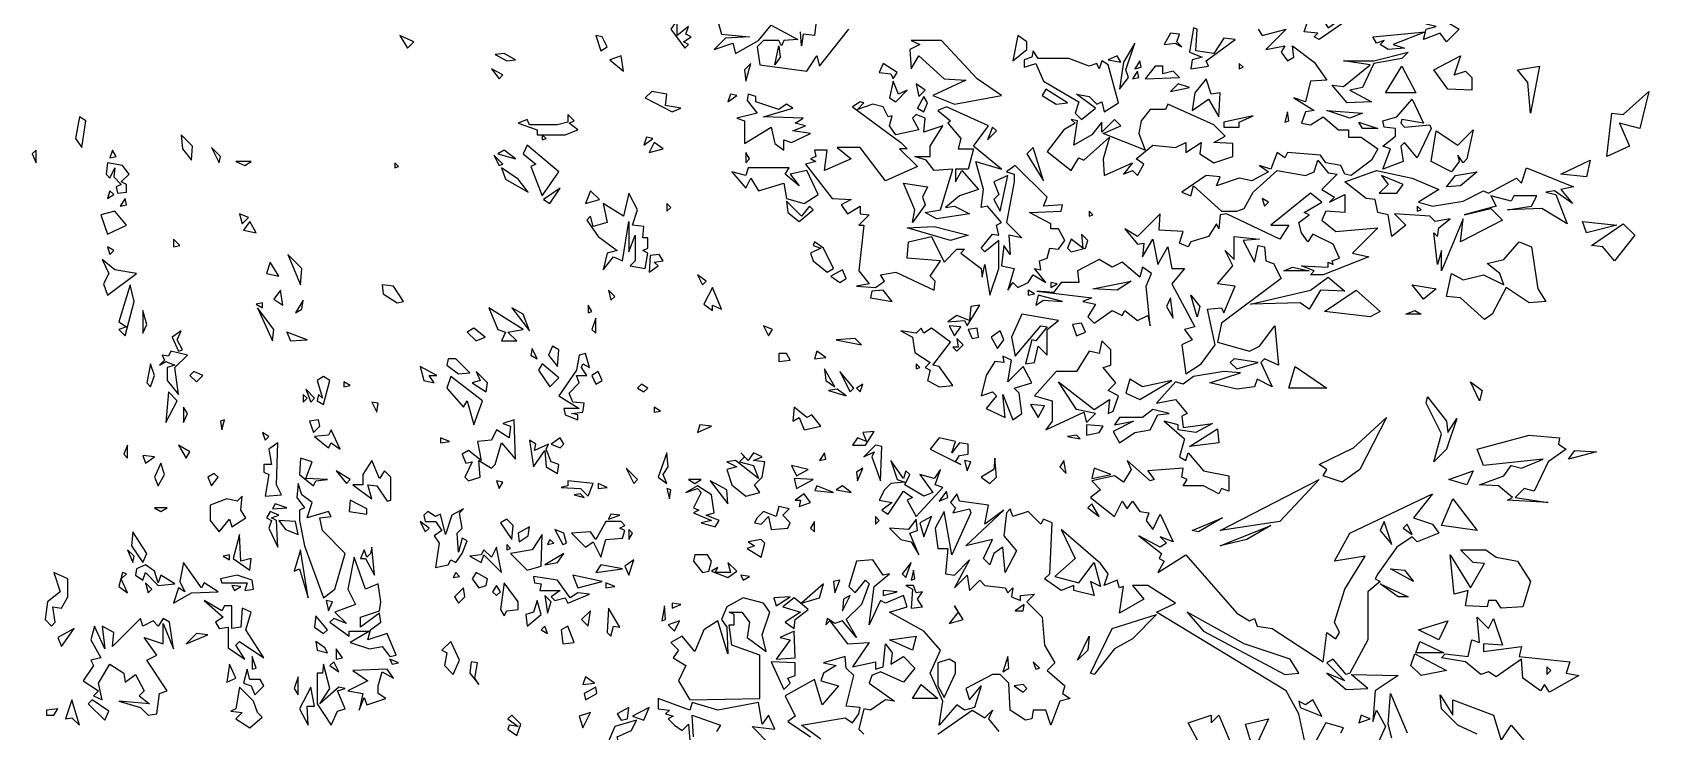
# Model space of a CAD drawing. Header units: millimetres. Extents: x -1920 to 1916, y -1858 to 1858.
# Drawn here: x 134 to 1327, y -1047 to -532 of the extents above; entities that cross this region are included whole.
import ezdxf

# ---------------------------------------------------------------- set-up
doc = ezdxf.new("R2010")
doc.units = ezdxf.units.MM
doc.layers.add('ALMOND-DRAW-PROFILE', color=7, linetype='Continuous', lineweight=25)

msp = doc.modelspace()

# ---------------------------------------------------------------- linework, layer by layer
at = {"layer": 'ALMOND-DRAW-PROFILE'}
for points in [[(1084.2, -536.8), (1080.4, -534.9), (1083.2, -532.1), (1072.9, -531.1), (1078.6, -514.2), (1077.6, -503.9), (1079.5, -507.7), (1086.1, -506.7), (1080.4, -512.4), (1090.8, -528.3), (1103.9, -518.9), (1108.6, -519.9)], [(615.8, -543.3), (618.6, -540.5), (614.8, -538.6), (620.5, -534.9), (616.7, -533), (618.6, -527.4), (610.1, -533.9), (610.1, -522.7), (605.5, -529.3)], [(1134.9, -544.3), (1129.2, -540.5), (1132.1, -537.7), (1126.4, -539.6), (1123.6, -534.9), (1162.6, -531.2), (1163, -529.3), (1170.5, -527.4), (1163, -525.5), (1160.2, -513.3), (1187.4, -529.3), (1178.1, -538.6), (1173.4, -532.1), (1161.2, -536.8), (1162.5, -531.3), (1138.6, -540.5), (1147.1, -543.3)], [(411.1, -543.3), (415.8, -538.6), (405.5, -533.9)], [(553.8, -545.2), (558.5, -542.4), (554.8, -534.9), (550.1, -533.9)], [(858, -552.7), (868.3, -544.3), (868.3, -538.6), (861.7, -533.9)], [(978.1, -539.6), (982.8, -542.4), (979.1, -538.6), (980.9, -533), (974.4, -532.1), (969.7, -540.5)], [(989.4, -558.4), (1002.5, -556.5), (1000.6, -552.7), (1022.2, -536.8), (1013.8, -535.8), (1006.3, -547.1), (993.1, -545.2), (994.1, -529.3), (991.3, -528.3), (988.4, -546.1), (997.8, -549.9), (990.3, -551.8)], [(484.4, -552.7), (490.9, -551.8), (482.5, -547.1), (475.9, -548)], [(682.4, -555.5), (685.2, -541.5), (686.2, -549.9)], [(814.8, -584.6), (849.5, -578.1), (831.7, -565.9), (805.4, -537.7), (782.9, -537.7), (789.4, -540.5), (781.9, -544.3), (782.9, -558.4), (788.5, -549), (807.3, -565.9), (823.2, -566.8), (798.8, -578.1)], [(908.6, -595.9), (919, -587.5), (904.9, -577.1), (914.3, -579), (919.9, -584.6), (923.7, -582.8), (925.5, -590.3), (935.9, -583.7), (928.4, -555.5), (923.7, -552.7), (921.8, -558.4), (919.9, -554.6), (914.3, -556.5), (899.3, -550.8), (876.7, -550.8), (873, -545.2), (872, -549.9), (866.4, -551.8), (866.4, -557.4), (874.9, -554.6), (880.5, -567.7), (906.8, -582.8), (904, -591.2)], [(936.8, -573.4), (943.4, -564.9), (941.5, -559.3), (948.1, -539.6), (939.6, -553.7)], [(1104.8, -583.7), (1093.6, -570.6), (1102, -571.5), (1121.7, -555.5), (1102, -552.7), (1124.5, -552.7), (1149.9, -546.1), (1145.2, -550.8), (1124.5, -554.6), (1116.1, -572.4), (1106.7, -574.3), (1122.7, -582.8)], [(478.7, -565.9), (481.5, -563), (473.1, -558.4)], [(570.7, -560.2), (568.8, -549), (560.4, -551.8)], [(660.8, -567.7), (664.6, -554.6), (659.9, -559.3)], [(769.7, -565.9), (772.5, -561.2), (762.2, -554.6), (759.4, -561.2), (767.8, -562.1)], [(928.4, -551.8), (937.7, -553.7), (934.9, -549)], [(946.2, -565.9), (950.9, -564.9), (950, -560.2)], [(948.1, -558.4), (952.8, -557.4), (951.8, -552.7)], [(955.6, -565.9), (980.9, -564.9), (976.2, -560.2), (968.7, -562.1), (968.7, -556.5), (963.1, -556.5)], [(1025, -558.4), (1027.9, -557.4), (1025, -554.6)], [(1133, -576.2), (1145.2, -556.5), (1155.5, -576.2)], [(1196.8, -574.3), (1179, -573.4), (1168.7, -559.3), (1188.4, -549), (1183.7, -563), (1192.1, -560.2), (1196.8, -564.9)], [(1240, -591.2), (1238.1, -568.7), (1230.6, -559.3), (1246.6, -556.5)], [(771.6, -582.8), (780, -574.3), (773.5, -577.1), (769.7, -567.7), (766.9, -579.9)], [(788.5, -579), (793.2, -574.3), (786.6, -569.6)], [(974.4, -575.2), (988.4, -572.4), (980, -569.6)], [(1010, -594), (1011, -576.2), (1004.4, -577.1), (1000.6, -565.9), (992.2, -576.2), (990.3, -589.3), (1002.5, -580.9)], [(606.4, -590.3), (613, -587.5), (601.7, -585.6), (602.6, -577.1), (591.4, -575.2), (586.7, -579.9)], [(647.7, -582.8), (654.3, -578.1), (649.6, -577.1)], [(689, -618.4), (689, -610.9), (694.6, -612.8), (708.7, -606.2), (695.6, -604.3), (705, -600.6), (697.4, -598.7), (703.1, -595), (674, -594), (695.6, -587.5), (690.9, -584.6), (685.2, -588.4), (668.3, -582.8), (668.3, -579), (662.7, -577.1), (661.8, -581.8), (669.3, -591.2), (654.3, -595), (659.9, -596.8), (659.9, -613.7), (679.6, -601.5), (682.4, -613.7)], [(841.1, -725.4), (847.6, -705.7), (847.6, -685.1), (837.3, -693.5), (834.5, -690.7), (842.9, -680.4), (847.6, -681.3), (845.8, -673.8), (849.5, -671.9), (839.2, -659.7), (834.5, -660.7), (836.4, -647.5), (830.7, -626.9), (849.5, -632.5), (828.9, -615.6), (840.1, -600.6), (809.1, -586.5), (802.6, -589.3), (812, -596.8), (810.1, -598.7), (819.5, -610), (817.6, -617.5), (828.9, -617.5), (825.1, -632.5), (815.7, -632.5), (815.7, -641.9), (820.4, -633.4), (832.6, -647.5), (818.5, -652.2), (808.2, -660.7), (814.8, -659.7), (826, -665.4), (801.6, -669.1), (793.2, -664.4), (804.5, -662.5), (813.8, -632.5), (799.8, -633.4), (794.1, -625.9), (785.7, -623.1), (796.9, -623.1), (796.9, -615.6), (806.3, -600.6), (792.3, -605.3), (793.2, -595), (786.6, -592.1), (783.8, -595), (788.5, -603.4), (771.6, -607.2), (766.9, -600.6), (768.8, -593.1), (766, -594), (762.2, -586.5), (754.7, -584.6), (743.4, -588.4), (748.1, -583.7), (745.3, -582.8), (739.7, -586.5), (775.4, -612.8), (780, -617.5), (774.4, -617.5), (787.6, -630.6), (764.1, -641), (745.3, -616.6), (728.4, -616.6), (738.7, -625), (719, -633.4), (720.9, -618.4), (711.5, -618.4), (712.5, -623.1), (708.7, -625), (712.5, -626.9), (705, -628.8), (724.7, -654.1), (738.7, -655), (731.2, -658.8), (735.9, -665.4), (745.3, -659.7), (745.3, -665.4), (751.9, -666.3), (744.4, -673.8), (748.1, -673.8), (744.4, -707.6), (751.9, -717), (742.5, -718.9), (756.6, -719.8), (763.2, -715.1), (760.3, -710.4), (771.6, -708.5), (799.8, -721.7), (800.7, -715.1), (796.9, -711.4), (804.5, -700.1), (780, -698.2), (781, -686), (797.9, -682.3), (807.3, -701), (816.7, -691.6), (822.3, -691.6), (819.5, -694.5), (834.5, -705.7), (835.4, -712.3), (837.3, -702.9)], [(792.3, -590.3), (795.1, -583.7), (792.3, -579), (787.6, -587.5)], [(889.9, -584.6), (898.3, -583.7), (882.4, -573.4), (879.6, -578.1)], [(1131.1, -632.5), (1136.8, -617.5), (1131.1, -615.6), (1140.5, -608.1), (1140.5, -602.5), (1132.1, -601.5), (1131.1, -596.8), (1141.4, -594), (1152.7, -580.9), (1161.2, -598.7), (1145.2, -595.9), (1144.3, -598.7), (1147.1, -601.5), (1165.8, -599.7), (1166.8, -602.5), (1156.5, -624.1), (1147.1, -612.8), (1144.3, -615.6), (1146.1, -626.9)], [(1296.3, -623.1), (1300.1, -591.2), (1308.5, -592.1), (1327.3, -575.2), (1320.7, -602.5), (1305.7, -598.7), (1313.2, -615.6)], [(170.8, -616.6), (173.7, -596.8), (169, -594), (166.1, -610)], [(510.6, -607.2), (527.5, -607.2), (536.9, -603.4), (530.4, -598.7), (534.1, -596.8), (529.4, -592.1), (529.4, -597.8), (521.9, -599.7), (501.3, -599.7), (499.4, -595.9), (492.8, -598.7), (506.9, -603.4), (506.9, -607.2)], [(925.5, -637.2), (946.2, -627.8), (939.6, -636.3), (946.2, -633.4), (950, -637.2), (954.6, -628.8), (949, -625), (961.2, -614.7), (978.1, -616.6), (985.6, -612.8), (985.6, -620.3), (996.9, -612.8), (995.9, -621.2), (1006.3, -627.8), (1020.4, -623.1), (1020.4, -613.7), (1006.3, -612.8), (1014.7, -608.1), (1006.3, -599.7), (972.5, -584.6), (970.6, -588.4), (959.3, -588.4), (952.8, -596.8), (950.9, -606.2), (955.6, -618.4), (924.6, -606.2), (937.7, -600.6), (933.1, -595.9), (923.7, -605.3), (923.7, -597.8), (916.2, -607.2), (903, -614.7), (905.8, -596.8), (901.1, -595.9), (904, -598.7), (895.5, -603.4), (883.3, -619.4), (901.1, -633.4), (906.8, -624.1), (910.5, -625.9), (929.3, -609), (924.6, -625)], [(1013.8, -601.5), (1025, -601.5), (1025, -597.8), (1035.4, -593.1), (1013.8, -597.8)], [(1058.8, -597.8), (1061.7, -596.8), (1060.7, -590.3)], [(1106.7, -595), (1089.8, -589.3), (1116.1, -591.2)], [(251.6, -625.9), (252.5, -615.6), (244.1, -607.2), (245, -617.5)], [(510.6, -610.9), (513.5, -610), (510.6, -607.2)], [(839.2, -610.9), (845.8, -604.3), (842.9, -601.5)], [(1116.1, -602.5), (1113.3, -597.8), (1127.4, -602.5)], [(1181.8, -634.4), (1166.8, -626.9), (1170.5, -604.3), (1186.5, -614.7), (1197.8, -603.4), (1193.1, -625), (1190.3, -627.8), (1186.5, -622.2), (1187.4, -626.9)], [(137, -627.8), (137, -618.4), (134.2, -621.2)], [(191.5, -624.1), (196.2, -623.1), (193.4, -618.4)], [(272.2, -627.8), (273.2, -623.1), (266.6, -616.6)], [(477.8, -621.2), (490.9, -625), (482.5, -618.4)], [(510.6, -652.2), (522.8, -634.4), (499.4, -614.7), (496.6, -621.2), (506, -628.8), (502.2, -630.6)], [(585.7, -614.7), (592.3, -610), (587.6, -609)], [(589.5, -620.3), (599.8, -617.5), (593.3, -612.8)], [(660.8, -627.8), (663.7, -625), (660.8, -620.3)], [(880.5, -641), (873, -616.6), (868.3, -621.2)], [(197.1, -650.3), (203.7, -649.4), (203.7, -643.8), (199.9, -641.9), (205.6, -636.3), (200.9, -629.7), (189.6, -627.8), (188.7, -636.3), (191.5, -639.1), (195.2, -631.6), (194.3, -638.1), (199.9, -643.8), (196.2, -645.6)], [(291, -629.7), (295.7, -626.9), (284.4, -626.9)], [(401.8, -631.6), (404.6, -630.6), (401.8, -627.8)], [(478.7, -629.7), (481.5, -628.8), (475, -622.2)], [(483.4, -640), (500.3, -649.4), (492.8, -640), (480.6, -631.6)], [(704, -657.9), (714.3, -651.3), (705.9, -633.4), (693.7, -636.3), (700.3, -644.7), (689.9, -636.3), (692.8, -631.6), (662.7, -631.6), (660.8, -637.2), (650.5, -634.4), (660.8, -646.6), (664.6, -639.1), (670.2, -648.5), (689, -642.8), (690.9, -654.1)], [(854.2, -721.7), (858, -716.1), (861.7, -719.8), (869.2, -716.1), (873, -710.4), (882.4, -716.1), (873.9, -705.7), (878.6, -706.7), (877.7, -700.1), (883.3, -698.2), (885.2, -690.7), (891.8, -691.6), (896.4, -685.1), (891.8, -676.6), (886.1, -676.6), (886.1, -672.9), (870.2, -664.4), (893.6, -663.5), (894.6, -658.8), (880.5, -659.7), (883.3, -653.2), (859.8, -629.7), (853.3, -634.4), (858.9, -636.3), (858.9, -641.9), (853.3, -671.9), (864.5, -683.2), (855.1, -681.3), (856.1, -695.4), (851.4, -688.8), (849.5, -703.8), (858.9, -705.7)], [(1174.3, -707.6), (1174.3, -692.6), (1171.5, -702.9), (1168.7, -679.4), (1171.5, -682.3), (1172.4, -675.7), (1180.9, -669.1), (1169.6, -671), (1165.8, -667.2), (1139.6, -665.4), (1148, -673.8), (1137.7, -682.3), (1134.9, -666.3), (1127.4, -664.4), (1125.5, -655), (1118.9, -654.1), (1103, -641.9), (1126.4, -633.4), (1152.7, -639.1), (1172.4, -647.5), (1157.4, -656.9), (1167.7, -659.7), (1190.3, -656), (1205.3, -648.5), (1209, -650.3), (1229.7, -639.1), (1233.4, -642.8), (1237.2, -631.6), (1271.9, -645.6), (1262.5, -647.5), (1271, -657.9), (1257.8, -648.5), (1251.3, -649.4), (1258.8, -651.3), (1267.2, -672.9), (1248.5, -661.6), (1223.1, -662.5), (1240.9, -659.7), (1244.7, -652.2), (1227.8, -652.2), (1225.9, -656), (1210.9, -652.2), (1214.7, -659.7), (1191.2, -666.3), (1210.9, -661.6), (1219.4, -670.1), (1188.4, -686), (1190.3, -669.1)], [(1281.3, -638.1), (1262.5, -636.3), (1284.1, -625.9)], [(783.8, -671.9), (785.7, -662.5), (777.2, -642.8), (795.1, -645.6), (791.3, -653.2), (793.2, -658.8)], [(848.6, -663.5), (854.2, -637.2), (843.9, -641.9), (847.6, -651.3), (843.9, -655)], [(1128.3, -650.3), (1141.4, -650.3), (1146.1, -643.8), (1130.2, -637.2), (1134.9, -643.8)], [(1178.1, -645.6), (1184.6, -637.2), (1200.6, -634.4), (1188.4, -644.7)], [(189.6, -654.1), (194.3, -651.3), (191.5, -648.5)], [(199, -659.7), (203.7, -658.8), (202.8, -654.1)], [(516.3, -657.9), (523.8, -646.6), (511.6, -655)], [(542.6, -657.9), (552.9, -655), (546.3, -648.5)], [(555.7, -706.7), (563.2, -697.3), (569.8, -700.1), (574.5, -671), (574.5, -693.5), (579.2, -681.3), (579.2, -700.1), (575.4, -703.8), (586.7, -705.7), (588.6, -694.5), (584.8, -692.6), (588.6, -690.7), (588.6, -683.2), (584.8, -683.2), (585.7, -674.7), (577.3, -673.8), (581, -662.5), (574.5, -650.3), (570.7, -667.2), (555.7, -657.9), (558.5, -671.9), (548.2, -674.7), (546.3, -667.2), (543.5, -670.1), (551.9, -682.3), (566, -692.6), (558.5, -694.5)], [(700.3, -671), (710.6, -662.5), (707.8, -659.7), (702.1, -667.2), (690.9, -656), (691.8, -664.4)], [(1043.8, -659.7), (1046.6, -656.9), (1041.9, -654.1)], [(189.6, -680.4), (203.7, -673.8), (195.2, -663.5), (184.9, -666.3)], [(289.1, -672.9), (293.8, -668.2), (287.2, -665.4)], [(602.6, -663.5), (605.5, -660.7), (602.6, -657.9)], [(914.3, -667.2), (917.1, -666.3), (914.3, -663.5)], [(1156.5, -663.5), (1159.3, -662.5), (1156.5, -659.7)], [(290.1, -677.6), (299.4, -679.4), (294.7, -671)], [(812, -685.1), (780, -675.7), (799.8, -674.7), (825.1, -681.3)], [(1281.3, -679.4), (1278.5, -671), (1303.8, -673.8)], [(1302, -700.1), (1293.5, -689.8), (1285.1, -688.8), (1308.5, -672.9), (1317, -681.3)], [(191.5, -695.4), (194.3, -692.6), (189.6, -689.8)], [(238.4, -689.8), (243.1, -688.8), (238.4, -684.1)], [(720.9, -708.5), (725.6, -705.7), (718.1, -690.7), (711.5, -686), (710.6, -688.8), (716.2, -690.7), (708.7, -694.5), (710.6, -700.1)], [(901.1, -693.5), (911.5, -690.7), (913.3, -685.1), (908.6, -680.4), (909.6, -690.7), (901.1, -684.1), (898.3, -690.7)], [(1206.2, -743.3), (1188.4, -727.3), (1178.1, -726.4), (1181.8, -709.5), (1190.3, -714.2), (1205.3, -710.4), (1220.3, -717.9), (1217.5, -709.5), (1208.1, -702), (1220.3, -699.2), (1231.6, -686), (1240.9, -689.8), (1245.6, -720.7), (1251.3, -730.1), (1239.1, -731.1), (1222.2, -719.8), (1211.8, -739.5)], [(189.6, -725.4), (211.2, -709.5), (195.2, -706.7), (185.9, -699.2), (190.6, -709.5), (186.8, -717)], [(307, -709.5), (316.3, -711.4), (309.8, -701)], [(332.3, -717.9), (333.2, -705.7), (322.9, -695.4)], [(589.5, -708.5), (596.1, -703.8), (593.3, -701), (599.8, -700.1), (597, -695.4), (590.4, -696.3)], [(959.3, -748), (956.5, -718.9), (960.3, -709.5), (953.7, -704.8), (951.8, -712.3), (938.7, -701), (931.2, -704.8), (921.8, -699.2), (905.8, -707.6), (906.8, -716.1), (893.6, -716.1), (888, -723.6), (875.8, -722.6), (916.2, -727.3), (909.6, -730.1), (919, -732), (913.3, -741.4), (918, -746.1), (931.2, -736.7), (938.7, -740.5), (940.6, -736.7), (950, -744.2), (957.5, -740.5)], [(628.9, -717.9), (631.7, -715.1), (625.2, -710.4)], [(730.3, -716.1), (735, -713.2), (732.2, -706.7), (723.7, -711.4)], [(917.1, -720.7), (945.3, -715.1), (934.9, -721.7)], [(1076.7, -735.8), (1070.1, -731.1), (1033.5, -732), (1077.6, -721.7), (1090.8, -712.3), (1103, -722.6), (1085.1, -721.7)], [(1057.9, -707.6), (1064.5, -704.8), (1076.7, -707.6)], [(202.8, -755.5), (209.3, -730.1), (206.5, -717.9), (198.1, -745.2), (203.7, -748.9), (198.1, -750.8)], [(319.2, -732.9), (317.3, -721.7), (312.6, -728.3)], [(403.6, -731.1), (408.3, -730.1), (400.8, -718.9), (392.4, -717.9), (393.3, -724.5)], [(561.3, -729.2), (564.2, -726.4), (559.5, -721.7)], [(636.4, -736.7), (636.4, -732.9), (643, -735.8), (636.4, -719.8), (629.9, -732)], [(752.8, -727.3), (768.8, -730.1), (762.2, -721.7), (753.8, -722.6)], [(869.2, -725.4), (873.9, -724.5), (869.2, -721.7)], [(874.9, -732.9), (880.5, -729.2), (894.6, -730.1), (876.7, -725.4)], [(886.1, -719.8), (890.8, -717), (886.1, -716.1)], [(976.2, -742.3), (974.4, -727.3), (971.5, -733.9)], [(994.1, -741.4), (989.4, -725.4), (995.9, -733.9)], [(1121.7, -741.4), (1087.9, -737.6), (1111.4, -721.7), (1129.2, -737.6)], [(1161.2, -728.3), (1152.7, -717.9), (1170.5, -720.7)], [(215.9, -753.6), (218.7, -747), (215.9, -736.7)], [(304.1, -734.8), (304.1, -731.1), (299.4, -732)], [(311.6, -759.2), (312.6, -750.8), (300.4, -734.8)], [(328.5, -738.6), (333.2, -735.8), (334.2, -729.2)], [(480.6, -759.2), (491.9, -759.2), (485.3, -752.7), (496.6, -750.8), (471.2, -734.8), (477.8, -750.8), (483.4, -752.7)], [(501.3, -751.7), (496.6, -739.5), (488.1, -734.8)], [(544.4, -738.6), (547.3, -737.6), (544.4, -732.9)], [(824.2, -748), (833.6, -732.9), (827, -733.9), (826, -744.2), (816.7, -740.5), (810.1, -745.2), (822.3, -744.2)], [(867.3, -776.1), (873.9, -775.2), (876.7, -763), (883.3, -769.6), (883.3, -750.8), (891.8, -744.2), (864.5, -739.5), (857, -756.4), (859.8, -770.5), (878.6, -748), (883.3, -748.9), (874.9, -759.2), (872, -758.3)], [(1148, -739.5), (1154.6, -736.7), (1159.3, -739.5)], [(461.8, -759.2), (468.4, -756.4), (460, -749.8), (455.3, -752.7)], [(550.1, -753.6), (550.1, -742.3), (547.3, -750.8)], [(677.7, -755.5), (680.5, -750.8), (674, -748)], [(803.5, -793), (813.8, -792.1), (803.5, -778), (798.8, -777.1), (812, -760.2), (797.9, -749.8), (792.3, -753.6), (790.4, -749.8), (786.6, -753.6), (775.4, -751.7), (783.8, -756.4), (785.7, -767.7), (796.9, -775.2), (793.2, -778.9), (796.9, -780.8), (795.1, -788.3)], [(814.8, -755.5), (819.5, -748.9), (811, -748)], [(827.9, -757.4), (832.6, -756.4), (831.7, -749.8), (825.1, -750.8)], [(904.9, -755.5), (911.5, -752.7), (908.6, -746.1), (902.1, -747)], [(242.2, -766.7), (245, -765.8), (241.2, -758.3), (244.1, -751.7), (237.5, -756.4)], [(324.8, -759.2), (337, -758.3), (322, -752.7)], [(521.9, -778), (522.8, -765.8), (518.2, -763), (515.3, -769.6)], [(727.5, -758.3), (746.3, -762), (741.6, -757.4)], [(816.7, -766.7), (821.4, -762), (816.7, -757.4), (817.6, -763.9), (813.8, -763.9)], [(846.7, -764.9), (851.4, -758.3), (848.6, -751.7), (842, -756.4)], [(882.4, -824.9), (910.5, -811.8), (912.4, -819.3), (919, -812.7), (904.9, -809.9), (891.8, -789.3), (918, -809.9), (929.3, -802.4), (928.4, -812.7), (932.1, -810.9), (935.9, -799.6), (928.4, -795.8), (934, -790.2), (924.6, -778.9), (930.2, -777.1), (930.2, -765.8), (923.7, -759.2), (921.8, -768.6), (914.3, -766.7), (904.9, -781.8), (889.9, -781.8), (873.9, -799.6), (887.1, -803.3), (887.1, -818.4)], [(242.2, -798.7), (239.4, -778.9), (248.8, -769.6), (236.5, -766.7), (234.7, -770.5), (230, -769.6), (231.9, -773.3), (228.1, -777.1), (232.8, -774.3), (239.4, -777.1), (233.7, -778.9), (233.7, -788.3)], [(448.7, -783.6), (457.1, -782.7), (446.8, -772.4), (441.2, -772.4), (440.2, -777.1)], [(506.9, -772.4), (503.1, -764.9), (502.2, -769.6)], [(536.9, -817.4), (536.9, -813.7), (532.2, -812.7), (540.7, -811.8), (541.6, -805.2), (533.2, -804.3), (530.4, -797.7), (537.9, -790.2), (536, -784.6), (543.5, -784.6), (539.7, -778.9), (540.7, -776.1), (545.4, -778.9), (542.6, -768.6), (537.9, -769.6), (536, -780.8), (522.8, -799.6), (537.9, -809), (526.6, -809), (527.5, -813.7)], [(685.2, -774.3), (693.7, -773.3), (690.9, -768.6), (685.2, -768.6)], [(711.5, -772.4), (720, -771.4), (713.4, -766.7)], [(858, -817.4), (864.5, -812.7), (862.7, -797.7), (858.9, -794), (872, -790.2), (865.5, -778), (854.2, -789.3), (857, -773.3), (850.5, -770.5), (851.4, -775.2), (844.8, -774.3), (838.2, -784.6), (834.5, -799.6), (842.9, -796.8), (845.8, -799.6), (838.2, -809), (852.3, -815.6), (850.5, -798.7)], [(1023.2, -779.9), (1039.1, -775.2), (1021.3, -772.4), (1018.5, -775.2)], [(221.5, -793), (224.3, -784.6), (221.5, -776.1), (218.7, -790.2)], [(255.3, -789.3), (260, -784.6), (253.4, -781.8), (250.6, -784.6)], [(349.2, -806.2), (353.9, -788.3), (349.2, -785.5), (344.5, -788.3), (348.3, -801.5), (345.4, -798.7), (344.5, -803.3)], [(423.3, -788.3), (430.9, -790.2), (427.1, -784.6), (432.7, -784.6), (420.5, -778)], [(460, -821.2), (466.5, -803.3), (443.1, -785.5), (440.2, -794), (452.4, -808), (455.3, -803.3)], [(469.3, -796.8), (470.3, -790.2), (461.8, -781.8), (464.7, -788.3), (459, -790.2)], [(516.3, -793), (522.8, -786.5), (510.6, -776.1), (507.8, -780.8)], [(550.1, -791.1), (554.8, -788.3), (551.9, -781.8), (547.3, -784.6)], [(726.5, -793), (719, -779.9), (720, -788.3)], [(737.8, -796.8), (740.6, -794), (730.3, -781.8)], [(786.6, -779.9), (789.4, -778.9), (786.6, -776.1)], [(951.8, -802.4), (975.3, -788.3), (953.7, -793), (944.3, -787.4), (941.5, -797.7)], [(1061.7, -794), (1066.3, -778), (1089.8, -794)], [(232.8, -819.3), (241.2, -803.3), (234.7, -796.8)], [(334.2, -804.3), (337, -801.5), (334.2, -798.7)], [(339.8, -804.3), (342.6, -801.5), (336.1, -794.9)], [(364.2, -793), (368.9, -792.1), (364.2, -789.3)], [(585.7, -796.8), (588.6, -794), (583.9, -791.1), (581, -794)], [(721.9, -795.8), (735, -799.6), (728.4, -794.9)], [(745.3, -796.8), (747.2, -791.1), (742.5, -794)], [(1202.5, -803.3), (1195.9, -789.3), (1204.3, -795.8)], [(245.9, -819.3), (248.8, -812.7), (245.9, -808)], [(388.6, -811.8), (389.6, -805.2), (384.9, -804.3)], [(593.3, -811.8), (597.9, -810.9), (593.3, -808)], [(704, -824.9), (716.2, -822.1), (709.6, -813.7), (705.9, -815.6), (696.5, -808), (695.6, -818.4), (700.3, -815.6)], [(876.7, -815.6), (881.4, -807.1), (871.1, -806.2)], [(936.8, -834.3), (948.1, -826.8), (959.3, -824.9), (965, -813.7), (973.4, -812.7), (961.2, -809.9), (953.7, -815.6), (936.8, -815.6), (933.1, -821.2), (947.1, -818.4), (932.1, -825.9)], [(1168.7, -848.4), (1174.3, -827.8), (1163, -805.2), (1164, -800.5), (1178.1, -818.4), (1179, -826.8), (1185.6, -816.5), (1178.1, -839)], [(274.1, -824.9), (276, -817.4), (273.2, -818.4)], [(341.7, -826.8), (346.4, -822.1), (345.4, -817.4), (338.9, -818.4)], [(456.2, -862.5), (464.7, -859.7), (463.7, -847.5), (473.1, -853.1), (475.9, -850.3), (480.6, -834.3), (490.9, -846.5), (490, -817.4), (481.5, -820.2), (487.2, -822.1), (486.2, -830.6), (476.9, -824.9), (473.1, -832.4), (462.8, -833.4), (465.6, -847.5), (456.2, -840), (451.5, -842.8), (454.3, -849.3), (459, -848.4), (453.4, -859.7)], [(625.2, -826.8), (635.5, -822.1), (627, -821.2)], [(912.4, -828.7), (921.8, -826.8), (924.6, -822.1), (912.4, -821.2)], [(1101.1, -863.4), (1087, -858.7), (1089.8, -854), (1084.2, -850.3), (1109.5, -838.1), (1133.9, -815.6), (1114.2, -854)], [(306, -832.4), (308.8, -829.6), (304.1, -826.8)], [(306, -873.8), (318.2, -872.8), (314.5, -865.3), (315.4, -834.3), (308.8, -839), (310.7, -850.3), (305.1, -850.3), (305.1, -855.9), (308.8, -857.8)], [(354.8, -834.3), (361.4, -839), (354.8, -824.9), (352.9, -828.7), (342.6, -829.6), (352.9, -838.1)], [(435.6, -834.3), (442.1, -833.4), (435.6, -830.6)], [(521.9, -856.9), (522.8, -850.3), (517.2, -848.4), (513.5, -839), (515.3, -835.3), (505, -840), (506, -835.3), (501.3, -832.4), (504.1, -852.2), (512.5, -840), (513.5, -852.2)], [(523.8, -838.1), (526.6, -835.3), (523.8, -830.6), (517.2, -835.3)], [(739.7, -836.2), (749.1, -836.2), (755.6, -825.9), (747.2, -826.8), (750, -833.4), (743.4, -830.6)], [(796.9, -839), (819.5, -850.3), (815.7, -848.4), (818.5, -843.7), (825.1, -842.8), (825.1, -835.3), (818.5, -834.3), (812.9, -841.8), (815.7, -833.4), (803.5, -830.6)], [(898.3, -829.6), (907.7, -831.5), (904.9, -828.7)], [(988.4, -837.1), (1009.1, -824), (1010, -834.3)], [(1253.1, -878.4), (1223.1, -876.6), (1226.9, -874.7), (1216.5, -866.2), (1202.5, -865.3), (1220.3, -858.7), (1225.9, -851.2), (1233.4, -853.1), (1249.4, -846.5), (1205.3, -851.2), (1200.6, -839), (1239.1, -828.7), (1261.6, -830.6), (1260.7, -835.3), (1266.3, -839), (1253.1, -848.4), (1242.8, -870), (1235.3, -868.1), (1228.7, -874.7)], [(204.6, -845.6), (204.6, -836.2), (201.8, -842.8)], [(217.8, -849.3), (224.3, -844.7), (215.9, -843.7)], [(247.8, -845.6), (250.6, -840.9), (242.2, -836.2)], [(341.7, -866.2), (343.6, -862.5), (352, -861.5), (336.1, -860.6), (340.7, -848.4), (332.3, -845.6), (331.4, -857.8)], [(602.6, -864.4), (599.8, -857.8), (603.6, -852.2), (602.6, -841.8), (596.1, -859.7)], [(660.8, -873.8), (671.2, -870.9), (667.4, -865.3), (673, -859.7), (674.9, -848.4), (666.5, -847.5), (673, -844.7), (666.5, -841.8), (662.7, -847.5), (657.1, -841.8), (659.9, -844.7), (656.1, -848.4), (666.5, -851.2), (670.2, -860.6), (653.3, -847.5), (646.8, -848.4), (654.3, -852.2), (646.8, -854), (650.5, -865.3)], [(715.3, -847.5), (720, -846.5), (719, -841.8)], [(760.3, -862.5), (761.3, -837.1), (756.6, -836.2), (748.1, -844.7), (755.6, -840.9), (753.8, -844.7)], [(841.1, -864.4), (845.8, -859.7), (844.8, -845.6), (843.9, -854), (834.5, -859.7)], [(1268.2, -846.5), (1272.9, -840), (1288.8, -840.9)], [(227.2, -866.2), (231.9, -857.8), (229, -849.3), (224.3, -859.7)], [(266.6, -866.2), (271.3, -859.7), (268.5, -856.9), (263.8, -859.7)], [(366.1, -864.4), (368.9, -861.5), (358.6, -855)], [(396.1, -877.5), (398.9, -876.6), (398.9, -859.7), (394.2, -855), (390.5, -860.6), (384.9, -847.5), (378.3, -857.8), (378.3, -865.3), (370.8, -865.3), (384.9, -875.6), (382, -865.3), (388.6, -866.2)], [(578.2, -864.4), (581, -861.5), (572.6, -853.1)], [(698.4, -858.7), (706.8, -854), (694.6, -851.2)], [(743.4, -862.5), (747.2, -853.1), (742.5, -855.9)], [(786.6, -888.8), (806.3, -867.2), (800.7, -865.3), (804.5, -854), (799.8, -860.6), (789.4, -857.8), (798.8, -870.9), (792.3, -873.8), (778.2, -865.3), (781.9, -857.8), (779.1, -855), (777.2, -860.6), (767.8, -847.5), (772.5, -861.5), (778.2, -863.4), (767.8, -864.4), (763.2, -869.1), (759.4, -876.6), (768.8, -878.4), (761.3, -884.1), (766, -886.9), (777.2, -870), (783.8, -874.7), (780, -876.6)], [(824.2, -855), (827, -848.4), (822.3, -847.5)], [(897.4, -856.9), (895.5, -847.5), (892.7, -852.2)], [(916.2, -860.6), (930.2, -857.8), (918, -853.1)], [(1193.1, -865.3), (1179.9, -861.5), (1197.8, -855)], [(349.2, -948.8), (357.6, -942.3), (365.1, -916), (348.3, -899.1), (346.4, -889.7), (354.8, -888.8), (352.9, -885), (337, -889.7), (340.7, -878.4), (333.2, -872.8), (330.4, -864.4), (329.5, -874.7), (335.1, -882.2), (331.4, -884.1), (331.4, -891.6), (335.1, -910.4)], [(478.7, -868.1), (481.5, -863.4), (476.9, -862.5)], [(544.4, -873.8), (548.2, -864.4), (529.4, -862.5), (529.4, -866.2), (524.7, -867.2), (538.8, -868.1)], [(551.9, -868.1), (558.5, -867.2), (551.9, -864.4)], [(604.5, -875.6), (605.5, -869.1), (602.6, -868.1)], [(628, -893.5), (638.3, -896.3), (641.1, -891.6), (631.7, -887.8), (637.4, -886), (635.5, -872.8), (625.2, -866.2), (616.7, -870.9), (625.2, -868.1), (628, -870.9), (622.3, -882.2), (626.1, -884.1), (622.3, -886), (635.5, -891.6)], [(623.3, -864.4), (628, -861.5), (618.6, -861.5)], [(647.7, -879.4), (646.8, -869.1), (634.6, -862.5)], [(698.4, -868.1), (710.6, -861.5), (696.5, -860.6)], [(711.7, -869.5), (725.6, -870.9), (713.4, -866.2)], [(727.5, -869.1), (738.7, -870.9), (732.2, -866.2)], [(803.5, -877.5), (810.1, -874.7), (809.1, -870)], [(1011, -899.1), (1084.2, -861.5), (1055.1, -892.5)], [(229, -885), (233.7, -882.2), (224.3, -882.2)], [(272.2, -900), (279.7, -890.6), (281.6, -896.3), (291.9, -889.7), (288.2, -884.1), (289.1, -873.8), (285.4, -877.5), (277.9, -875.6), (265.6, -880.3), (265.6, -891.6)], [(311.6, -883.1), (322, -882.2), (313.5, -879.4)], [(381.1, -886.9), (381.1, -883.1), (368.9, -876.6), (368, -885)], [(534.1, -872.8), (541.6, -874.7), (538.8, -871.9)], [(679.6, -898.2), (691.8, -897.2), (693.7, -893.5), (688.1, -887.8), (692.8, -883.1), (685.2, -881.3), (683.4, -888.8), (674, -885), (669.3, -889.7), (667.4, -893.5), (672.1, -894.4), (677.7, -888.8)], [(700.3, -881.3), (708.7, -878.4), (704, -871.9), (697.4, -876.6), (701.2, -876.6)], [(921.8, -888.8), (916.2, -879.4), (913.3, -882.2)], [(1200.6, -899.1), (1174.3, -895.3), (1182.7, -875.6)], [(315.4, -911.3), (314.5, -891.6), (310.7, -889.7), (316.3, -887.8), (309.8, -885), (307, -889.7), (310.7, -891.6), (308.8, -897.2)], [(330.4, -901.9), (328.5, -892.5), (316.3, -891.6), (321, -898.2)], [(424.3, -900), (427.1, -897.2), (420.5, -892.5)], [(431.8, -926.3), (441.2, -924.4), (443.1, -920.7), (446.8, -922.6), (451.5, -916), (455.3, -906.6), (451.5, -904.7), (448.7, -915.1), (447.8, -901), (451.5, -897.2), (449.6, -886), (452.4, -883.1), (444, -887.8), (439.3, -901.9), (435.6, -886.9), (431.8, -888.8), (426.2, -885), (423.3, -887.8), (424.3, -892.5), (431.8, -892.5), (436.5, -899.1), (430.9, -902.9), (434.6, -908.5)], [(488.1, -905.7), (489.1, -895.3), (484.4, -890.6), (479.7, -893.5)], [(553.8, -918.8), (557.6, -905.7), (569.8, -904.7), (571.7, -899.1), (567.9, -897.2), (571.7, -895.3), (568.8, -892.5), (557.6, -892.5), (550.1, -905.7), (546.3, -900), (532.2, -901), (542.6, -911.3), (548.2, -907.5)], [(559.5, -890.6), (567.9, -887.8), (561.3, -886.9)], [(711.5, -900), (711.5, -892.5), (708.7, -897.2)], [(756.6, -894.4), (759.4, -891.6), (756.6, -888.8)], [(788.5, -916.9), (781.9, -901), (787.6, -899.1), (786.6, -890.6), (781, -898.2), (766.9, -897.2), (775.4, -905.7), (782.9, -907.5)], [(792.3, -903.8), (797.9, -888.8), (789.4, -893.5)], [(990.3, -899.1), (1012.8, -889.7), (995, -900)], [(1137.7, -909.4), (1132.1, -892.5), (1129.2, -899.1)], [(1152.7, -901.9), (1149, -894.4), (1146.1, -897.2)], [(215.9, -922.6), (218.7, -916), (208.4, -900), (207.4, -910.4)], [(294.7, -928.2), (295.7, -919.7), (288.2, -921.6), (287.2, -901.9), (282.5, -919.7)], [(499.4, -928.2), (509.7, -925.4), (510.6, -901.9), (503.1, -913.2), (487.2, -916)], [(493.7, -907.5), (500.3, -902.9), (501.3, -896.3), (492.8, -901)], [(514.4, -909.4), (519.1, -908.5), (516.3, -905.7)], [(525.7, -909.4), (528.5, -908.5), (526.6, -901), (520, -898.2)], [(574.5, -905.7), (577.3, -901), (574.5, -898.2)], [(672.1, -918.8), (674.9, -908.5), (672.1, -905.7), (662.7, -907.5), (667.4, -910.4), (661.8, -912.2)], [(1011, -910.4), (1048.5, -895.3), (1030.7, -905.7)], [(208.4, -922.6), (209.3, -917.9), (204.6, -913.2)], [(279.7, -920.7), (279.7, -916.9), (275, -917.9)], [(337.9, -948.8), (332.3, -913.2), (327.6, -929.1), (331.4, -927.3)], [(386.7, -931.9), (384.9, -911.3), (383.9, -916), (381.1, -918.8), (379.2, -913.2), (376.4, -919.7), (380.2, -919.7)], [(480.6, -930.1), (476.9, -911.3), (473.1, -918.8), (467.5, -913.2), (465.6, -916.9), (457.1, -917.9), (465.6, -922.6), (467.5, -916.9)], [(484.4, -913.2), (487.2, -912.2), (484.4, -909.4)], [(512.5, -924.4), (521.9, -922.6), (526.6, -916)], [(628.9, -930.1), (633.6, -929.1), (635.5, -921.6), (632.7, -916.9), (623.3, -916.9), (622.3, -921.6)], [(1208.1, -955.4), (1192.1, -954.5), (1194, -943.2), (1183.7, -946), (1180.9, -916.9), (1195.9, -941.3), (1206.2, -923.5), (1197.8, -922.6), (1188.4, -913.2), (1207.2, -913.2), (1214.7, -918.8), (1230.6, -921.6), (1240, -936.6), (1234.4, -955.4), (1218.4, -956.4), (1214.7, -950.7), (1209, -950.7)], [(148.3, -969.5), (151.1, -966.7), (149.3, -955.4), (155.8, -956.4), (160.5, -947.9), (160.5, -934.8), (150.2, -930.1), (154.9, -944.2), (145.5, -951.7), (143.6, -964.8)], [(204.6, -945.1), (199.9, -934.8), (203.7, -931), (200.9, -930.1), (198.1, -940.4)], [(227.2, -939.5), (239.4, -938.5), (229, -931.9), (227.2, -937.6), (224.3, -929.1), (217.8, -924.4), (211.2, -927.3), (210.3, -931.9), (215.9, -935.7), (217.8, -930.1)], [(238.4, -952.6), (251.6, -945.1), (271.3, -944.2), (261, -937.6), (259.1, -941.3), (245.9, -922.6), (243.1, -936.6), (246.9, -944.2), (242.2, -941.3)], [(398, -992), (402.7, -991.1), (396.1, -975.1), (382, -979.8), (383.9, -972.3), (391.4, -966.7), (390.5, -960.1), (376.4, -970.4), (376.4, -962.9), (390.5, -958.2), (391.4, -951.7), (389.6, -938.5), (380.2, -942.3), (371.7, -918.8), (367, -942.3), (372.7, -953.5), (357.6, -959.2), (366.1, -967.6), (356.7, -963.9), (353.9, -966.7), (368, -977), (368, -973.3), (383, -973.3), (368.9, -981.7), (383, -986.4), (392.4, -984.5)], [(444.9, -933.8), (449.6, -932.9), (446.8, -930.1)], [(463.7, -941.3), (469.3, -939.5), (470.3, -934.8), (461.8, -930.1), (459, -934.8)], [(550.1, -930.1), (569.8, -927.3), (553.8, -924.4)], [(574.5, -931.9), (578.2, -920.7), (571.7, -925.4)], [(647.7, -933.8), (654.3, -929.1), (647.7, -922.6), (649.6, -930.1), (638.3, -930.1), (640.2, -926.3), (635.5, -929.1)], [(779.1, -933.8), (782.9, -922.6), (776.3, -931)], [(782.9, -935.7), (785.7, -934.8), (784.7, -928.2)], [(1153.6, -936.6), (1136.8, -927.3), (1147.1, -928.2)], [(219.7, -945.1), (222.5, -942.3), (217.8, -937.6)], [(291, -943.2), (297.6, -942.3), (296.6, -935.7), (285.4, -931.9), (273.2, -934.8), (274.1, -937.6), (292.9, -937.6)], [(283.5, -943.2), (288.2, -940.4), (281.6, -939.5)], [(448.7, -952.6), (453.4, -947.9), (452.4, -941.3), (445.9, -947.9)], [(476.9, -947), (479.7, -944.2), (476.9, -939.5), (474, -944.2)], [(482.5, -962), (484.4, -958.2), (492.8, -957.3), (492.8, -951.7), (482.5, -937.6), (479.7, -957.3)], [(529.4, -952.6), (545.4, -946), (536.9, -945.1), (531.3, -948.8), (521.9, -935.7), (504.1, -932.9), (505, -937.6), (509.7, -938.5), (508.8, -943.2), (523.8, -943.2), (517.2, -947.9), (520, -950.7), (527.5, -948.8)], [(536.9, -941.3), (554.8, -936.6), (533.2, -931.9)], [(557.6, -941.3), (564.2, -940.4), (557.6, -937.6)], [(659, -935.7), (663.7, -932.9), (657.1, -931.9)], [(702.1, -952.6), (715.3, -948.8), (718.1, -938.5)], [(726.5, -945.1), (730.3, -935.7), (725.6, -936.6)], [(782.9, -956.4), (791.3, -955.4), (787.6, -949.8), (791.3, -944.2), (786.6, -945.1), (784.7, -939.5), (779.1, -939.5), (783.8, -942.3)], [(1142.4, -947.9), (1129.2, -938.5), (1149.9, -947.9)], [(291, -993.9), (284.4, -983.6), (287.2, -980.8), (305.1, -993), (291.9, -972.3), (295.7, -959.2), (289.1, -956.4), (288.2, -970.4), (281.6, -971.4), (281.6, -954.5), (276, -954.5), (274.1, -958.2), (261, -950.7), (275, -962.9), (269.4, -966.7), (272.2, -971.4), (278.8, -970.4), (278.8, -985.5)], [(352.9, -958.2), (355.8, -951.7), (351.1, -950.7)], [(499.4, -969.5), (509.7, -961), (506.9, -950.7), (504.1, -959.2), (498.4, -961)], [(514.4, -960.1), (517.2, -951.7), (512.5, -947)], [(619.5, -1023.9), (671.2, -1023), (671.2, -991.1), (650.5, -983.6), (648.6, -968.6), (652.4, -968.6), (652.4, -961), (648.6, -959.2), (658, -959.2), (663.7, -966.7), (661.8, -977.9), (675.9, -988.3), (673, -976.1), (678.7, -959.2), (674, -952.6), (659, -948.8), (646.8, -955.4), (643, -964.8), (646.8, -970.4), (647.7, -990.1), (640.2, -965.7), (629.9, -972.3), (623.3, -988.3), (613.9, -977), (605.5, -981.7), (611.1, -987.3), (607.3, -993), (616.7, -998.6), (611.1, -1009.9)], [(606.4, -956.4), (613, -953.5), (606.4, -952.6)], [(683.4, -954.5), (693.7, -947.9), (681.5, -948.8)], [(696.5, -971.4), (697.4, -964.8), (706.8, -957.3), (696.5, -948.8), (688.1, -955.4), (701.2, -959.2), (689.9, -966.7)], [(732.2, -958.2), (737.8, -947), (733.1, -949.8)], [(762.2, -947), (772.5, -944.2), (762.2, -943.2)], [(859.8, -958.2), (865.5, -958.2), (866.4, -953.5)], [(219.7, -1035.2), (226.2, -1034.3), (228.1, -1019.2), (233.7, -1017.4), (218.7, -994.8), (226.2, -991.1), (216.8, -977.9), (230.9, -982.6), (230.9, -967.6), (238.4, -986.4), (235.6, -966.7), (230.9, -963.9), (227.2, -969.5), (223.4, -965.7), (215.9, -969.5), (214, -963.9), (193.4, -984.5), (194.3, -974.2), (185.9, -969.5), (187.7, -986.4), (180.2, -969.5), (177.4, -979.8), (184.9, -993), (177.4, -994.8), (179.3, -998.6), (171.8, -1009.9), (183, -1017.4), (179.3, -1021.1), (185.9, -1023.9), (183, -1011.7), (191.5, -997.7), (201.8, -1004.2), (202.8, -1010.8), (210.3, -1005.2), (216.8, -1017.4), (213.1, -1021.1), (220.6, -1026.8), (198.1, -1024.9), (214, -1029.6)], [(349.2, -975.1), (352, -972.3), (343.6, -962), (342.6, -970.4)], [(544.4, -969.5), (546.3, -958.2), (539.7, -964.8)], [(561.3, -977), (563.2, -969.5), (567.9, -970.4), (559.5, -956.4), (558.5, -974.2)], [(598.9, -965.7), (601.7, -964.8), (600.8, -954.5)], [(608.3, -973.3), (612, -965.7), (603.6, -968.6)], [(811, -967.6), (821.4, -964.8), (814.8, -954.5), (817.6, -959.2)], [(915.2, -1004.2), (931.2, -971.4), (964, -961), (946.2, -978.9), (933.1, -986.4), (918, -1005.2)], [(1058.8, -1005.2), (1069.2, -1004.2), (1062.6, -993.9), (1028.8, -982.6), (986.6, -959.2), (998.8, -973.3)], [(1172.4, -979.8), (1157.4, -972.3), (1179, -965.7)], [(1247.5, -1017.4), (1234.4, -1008), (1233.4, -993.9), (1214.7, -1007), (1209, -1003.3), (1203.4, -1005.2), (1192.1, -995.8), (1174.3, -993), (1177.1, -990.1), (1194, -992), (1196.8, -979.8), (1202.5, -981.7), (1200.6, -962.9), (1209, -971.4), (1212.8, -963.9), (1219.4, -983.6), (1205.3, -982.6), (1205.3, -988.3), (1233.4, -984.5), (1231.6, -992), (1269.1, -995.8), (1266.3, -1004.2), (1275.7, -1006.1), (1254.1, -1018.3), (1250.3, -1012.7)], [(155.8, -984.5), (165.2, -971.4), (153, -977.9)], [(247.8, -982.6), (263.8, -976.1), (255.3, -975.1)], [(514.4, -975.1), (512.5, -969.5), (509.7, -972.3)], [(525.7, -982.6), (534.1, -981.7), (529.4, -969.5), (524.7, -972.3)], [(683.4, -993.9), (697.4, -993), (696.5, -973.3), (686.2, -977.9), (693.7, -979.8)], [(783.8, -987.3), (766.9, -979.8), (786.6, -977)], [(905.8, -994.8), (914.3, -977), (913.3, -987.3)], [(344.5, -987.3), (352, -989.2), (350.1, -985.5), (343.6, -980.8)], [(358.6, -993.9), (363.3, -993), (358.6, -986.4)], [(444.9, -1005.2), (449.6, -994.8), (443.1, -980.8), (436.5, -987.3), (440.2, -989.2), (438.4, -998.6)], [(1159.3, -1006.1), (1151.8, -998.6), (1154.6, -990.1), (1178.1, -1002.4)], [(1155.5, -989.2), (1158.3, -980.8), (1176.2, -989.2)], [(277.9, -1010.8), (284.4, -1008), (279.7, -997.7)], [(298.5, -1020.2), (305.1, -1013.6), (302.3, -1008.9), (294.7, -1008.9), (292.9, -1001.4), (290.1, -1011.7), (295.7, -1013.6)], [(296.6, -1001.4), (299.4, -1000.5), (296.6, -992)], [(354.8, -1042.7), (359.5, -1032.4), (365.1, -1030.5), (359.5, -1017.4), (365.1, -1015.5), (360.5, -1014.6), (346.4, -1026.8), (353.9, -1015.5), (349.2, -997.7), (348.3, -1004.2), (344.5, -1004.2), (344.5, -1026.8)], [(360.5, -1003.3), (356.7, -995.8), (353.9, -998.6)], [(375.5, -1031.5), (379.2, -1022.1), (381.1, -1027.7), (395.2, -1023), (389.6, -1019.2), (389.6, -1013.6), (392.4, -1003.3), (400.8, -1008), (396.1, -1001.4), (370.8, -1002.4), (382, -1009.9), (367, -1017.4), (378.3, -1019.2)], [(399.9, -997.7), (404.6, -996.7), (398, -993.9)], [(463.7, -1012.7), (460.9, -1008), (462.8, -996.7), (458.1, -995.8), (457.1, -1004.2)], [(689, -1016.4), (693.7, -1011.7), (691.8, -1008), (697.4, -1006.1), (697.4, -996.7), (679.6, -995.8)], [(807.3, -1022.1), (815.7, -1004.2), (815.7, -996.7), (811, -993.9), (802.6, -996.7), (802.6, -1013.6)], [(850.5, -1003.3), (855.1, -1000.5), (854.2, -992)], [(874.9, -1001.4), (877.7, -1000.5), (873, -995.8)], [(1252.2, -1005.2), (1255, -1002.4), (1252.2, -999.5)], [(330.4, -1020.2), (330.4, -1007), (327.6, -1015.5)], [(540.7, -1012.7), (549.1, -1011.7), (542.6, -1007)], [(783.8, -1023), (790.4, -1012.7), (802.6, -1023)], [(865.5, -1018.3), (868.3, -1015.5), (865.5, -1012.7), (858.9, -1013.6)], [(169, -1042.7), (163.3, -1023.9), (158.6, -1038), (163.3, -1037.1)], [(187.7, -1039), (190.6, -1032.4), (178.4, -1023.9), (175.5, -1026.8)], [(294.7, -1044.6), (303.9, -1036.8), (300.4, -1033.3), (297.6, -1024.9), (287.2, -1014.6), (284.4, -1030.5), (280.7, -1032.4), (289.1, -1033.3), (284.4, -1038)], [(337.9, -1042.7), (337, -1028.6), (342.6, -1028.6), (339.8, -1014.6), (331.4, -1030.5)], [(542.6, -1023.9), (551, -1019.2), (550.1, -1014.6), (541.6, -1019.2)], [(1070.1, -1029.6), (1086.1, -1036.1), (1079.5, -1023.9), (1073.9, -1027.7), (1069.2, -1024.9)], [(144.6, -1035.2), (150.2, -1035.2), (153, -1030.5), (144.6, -1031.5)], [(491.9, -1050.2), (494.7, -1041.8), (488.1, -1035.2), (485.3, -1038), (492.8, -1043.7), (486.2, -1042.7), (485.3, -1045.5)], [(540.7, -1044.6), (546.3, -1033.3), (537.9, -1036.1)], [(568.8, -1039), (573.5, -1038), (574.5, -1029.6), (566, -1034.3)], [(585.7, -1039), (589.5, -1029.6), (577.3, -1036.1)], [(1026, -1100), (1009.1, -1098.1), (1020.4, -1092.5), (1010, -1076.5), (1001.6, -1081.2), (995.9, -1056.8), (987.5, -1040.8), (1004.4, -1035.2), (1004.4, -1040.8), (1010, -1035.2), (1018.5, -1054.9), (1023.2, -1054), (1026, -1060.5), (1021.3, -1069), (1035.4, -1060.5), (1029.7, -1041.8), (1046.6, -1038), (1037.2, -1058.7), (1041, -1062.4), (1024.1, -1088.7), (1025, -1093.4), (1033.5, -1094.3)], [(1113.3, -1040.8), (1121.7, -1038), (1115.2, -1035.2)], [(548.2, -1076.5), (559.5, -1076.5), (561.3, -1067.1), (565.1, -1076.5), (571.7, -1073.7), (566, -1051.2), (576.4, -1046.5), (580.1, -1039), (564.2, -1043.7), (558.5, -1056.8), (564.2, -1058.7), (555.7, -1069), (551.9, -1065.2), (545.4, -1069.9)]]:
    msp.add_lwpolyline(points, close=True, dxfattribs=at)
for points in [[(639.2, -519.9), (643, -533), (663.7, -534.9), (645.8, -535.8), (637.4, -544.3), (651.4, -539.6), (653.3, -547.1), (670.2, -537.7), (679.6, -526.4), (699.3, -536.8), (689, -537.7), (687.1, -541.5), (685.2, -537.7), (674, -537.7), (669.3, -542.4), (671.2, -555.5), (705.9, -560.2), (713.4, -549), (715.3, -556.5), (736.9, -529.3)], [(712.5, -525.5), (711.5, -533.9), (703.1, -533), (702.1, -541.5), (701.2, -531.1)], [(1039.1, -529.3), (1041.9, -533.9), (1059.8, -529.3), (1044.8, -544.3), (1058.8, -541.5), (1056, -546.1), (1060.7, -552.7), (1065.4, -549.9), (1064.5, -541.5), (1080.4, -553.7), (1089.8, -566.8), (1077.6, -567.7), (1073.9, -582.8), (1065.4, -579.9), (1080.4, -589.3), (1073.9, -590.3), (1071, -598.7), (1077.6, -599.7), (1087, -594), (1098.3, -603.4), (1105.8, -603.4), (1105.8, -609), (1115.2, -609), (1127.4, -617.5), (1122.7, -625.9), (1107.7, -637.2), (1103, -636.3), (1100.1, -629.7), (1088.9, -627.8), (1085.1, -622.2), (1060.7, -620.3), (1058.8, -624.1), (1053.2, -620.3), (1048.5, -632.5), (1040.1, -629.7), (1046.6, -634.4), (1034.4, -641), (1025, -639.1), (1008.2, -644.7), (1011, -638.1), (1000.6, -637.2), (982.8, -649.4), (989.4, -652.2), (991.3, -644.7), (1011.9, -663.5), (1023.2, -663.5), (1028.8, -661.6), (1035.4, -649.4), (1053.2, -633.4), (1073.9, -637.2), (1080.4, -634.4), (1083.2, -625.9), (1090.8, -635.3), (1097.3, -636.3), (1086.1, -647.5), (1095.4, -653.2), (1091.7, -656.9), (1103, -651.3), (1103, -664.4), (1088.9, -663.5), (1086.1, -670.1), (1096.4, -678.5), (1127.4, -675.7), (1108.6, -694.5), (1120.8, -697.3), (1087, -710.4), (1077.6, -710.4), (1080.4, -707.6), (1071, -703.8), (1090.8, -704.8), (1090.8, -701), (1094.5, -702.9), (1093.6, -700.1), (1099.2, -698.2), (1094.5, -687.9), (1079.5, -680.4), (1075.7, -686), (1071, -679.4), (1069.2, -671.9), (1076.7, -666.3), (1072.9, -664.4), (1086.1, -656.9), (1077.6, -650.3), (1048.5, -673.8), (1061.7, -673.8), (1055.1, -684.1), (1015.7, -665.4), (1011, -666.3), (1010, -676.6), (1008.2, -672.9), (1002.5, -682.3), (989.4, -686), (987.5, -689.8), (980.9, -687), (983.7, -678.5), (965.9, -677.6), (966.8, -665.4), (950, -682.3), (940.6, -676.6), (950, -687.9), (954.6, -687), (953.7, -697.3), (961.2, -684.1), (965, -702.9), (972.5, -689.8), (975.3, -705.7), (984.7, -705.7), (975.3, -717), (992.2, -748.9), (984.7, -750.8), (990.3, -758.3), (982.8, -762), (985.6, -783.6), (996.9, -776.1), (1007.2, -762), (1001.6, -735.8), (1011.9, -734.8), (1013.8, -738.6), (1022.2, -718.9), (1009.1, -717), (1020.4, -703.8), (1014.7, -692.6), (1021.3, -699.2), (1021.3, -682.3), (1040.1, -684.1), (1027.9, -685.1), (1036.3, -701), (1039.1, -688.8), (1043.8, -689.8), (1044.8, -700.1), (1050.4, -702), (1056, -713.2), (1011.9, -746.1), (1009.1, -760.2), (1032.6, -766.7), (1040.1, -763), (1051.3, -748), (1054.1, -777.1), (1043.8, -772.4), (1041, -775.2), (1049.5, -793), (1038.2, -787.4), (1036.3, -793), (1023.2, -794.9), (1003.5, -790.2), (1026, -782.7), (1013.8, -781.8), (991.3, -785.5), (983.7, -791.1), (978.1, -789.3), (964, -805.2), (978.1, -802.4), (986.6, -812.7), (982.8, -814.6), (983.7, -823.1), (1005.3, -820.2), (993.1, -826.8), (980, -824.9), (980, -821.2), (969.7, -818.4), (984.7, -831.5), (980.9, -844.7), (985.6, -847.5), (987.5, -841.8), (998.8, -855), (1017.5, -858.7), (1017.5, -870), (1011.9, -868.1), (1010, -871.9), (998.8, -866.2), (983.7, -866.2), (986.6, -861.5), (982.8, -859.7), (983.7, -853.1), (957.5, -855), (962.2, -861.5), (959.3, -862.5), (942.4, -847.5), (945.3, -854), (939.6, -863.4), (933.1, -858.7), (916.2, -862.5), (922.7, -869.1), (915.2, -874.7), (933.1, -888.8), (938.7, -877.5), (942.4, -883.1), (946.2, -877.5), (951.8, -885), (958.4, -886), (956.5, -891.6), (961.2, -898.2), (966.8, -886.9), (976.2, -907.5), (966.8, -903.8), (971.5, -908.5), (966.8, -911.3), (950.9, -902.9), (967.8, -916), (965.9, -919.7), (969.7, -921.6), (965, -930.1), (985.6, -916.9), (1023.2, -960.1), (1032.6, -965.7), (1036.3, -963.9), (1038.2, -969.5), (1049.5, -971.4), (1087, -995.8), (1089.8, -974.2), (1096.4, -978.9), (1099.2, -974.2), (1095.4, -966.7), (1103, -942.3), (1118, -917.9), (1095.4, -921.6), (1106.7, -901), (1167.7, -871.9), (1153.6, -889.7), (1167.7, -894.4), (1172.4, -901), (1156.5, -907.5), (1152.7, -903.8), (1141.4, -911.3), (1127.4, -931), (1125.5, -934.8), (1129.2, -936.6), (1119.9, -944.2), (1119.9, -979.8), (1106.7, -1004.2), (1103.9, -1005.2), (1094.5, -993.9), (1089.8, -996.7), (1103, -1009.9), (1089.8, -1004.2), (1103.9, -1016.4), (1119.9, -1015.5), (1107.7, -1005.2), (1142.4, -1006.1), (1125.5, -1017.4), (1123.6, -1039.9), (1126.4, -1031.5), (1133, -1043.7), (1128.3, -1054)], [(1100.1, -1048.3), (1102, -1044.6), (1088.9, -1040.8), (1075.7, -1065.2), (1069.2, -1034.3), (1059.8, -1017.4), (964, -959.2), (978.1, -952.6), (957.5, -939.5), (946.2, -939.5), (954.6, -949.8), (936.8, -960.1), (939.6, -940.4), (936.8, -941.3), (934.9, -935.7), (925.5, -939.5), (928.4, -931), (922.7, -923.5), (893.6, -898.2), (904, -919.7), (888.9, -932.9), (906.8, -937.6), (918, -922.6), (922.7, -940.4), (915.2, -936.6), (918, -947), (903, -943.2), (903, -939.5), (893.6, -943.2), (881.4, -934.8), (885.2, -931), (887.1, -893.5), (880.5, -890.6), (878.6, -894.4), (869.2, -885), (858, -888.8), (856.1, -883.1), (853.3, -886), (851.4, -902.9), (860.8, -914.1), (852.3, -930.1), (850.5, -911.3), (843.9, -916), (841.1, -924.4), (836.4, -919.7), (842.9, -905.7), (823.2, -910.4), (851.4, -884.1), (837.3, -894.4), (840.1, -880.3), (818.5, -877.5), (816.7, -871.9), (812, -878.4), (815.7, -882.2), (813.8, -886), (826, -883.1), (827, -886), (812.9, -916.9), (807.3, -885), (800.7, -897.2), (802.6, -912.2), (810.1, -912.2), (808.2, -931), (814.8, -931.9), (826, -920.7), (814.8, -941.3), (824.2, -931.9), (826, -943.2), (833.6, -935.7), (837.3, -939.5), (852.3, -941.3), (854.2, -945.1), (858, -941.3), (857, -947.9), (863.6, -950.7), (863.6, -947), (873.9, -946), (868.3, -951.7), (879.6, -962.9), (881.4, -983.6), (888.9, -996.7), (883.3, -1002.4), (896.4, -1013.6), (894.6, -1019.2), (900.2, -1023), (892.7, -1024.9), (886.1, -1042.7), (882.4, -1031.5), (873, -1031.5), (872, -1038), (867.3, -1039), (856.1, -1031.5), (855.1, -1011.7), (848.6, -1005.2), (842.9, -1005.2), (823.2, -1015.5), (826, -1023.9), (834.5, -1013.6), (829.8, -1029.6), (822.3, -1031.5), (816.7, -1027.7), (803.5, -1042.7), (806.3, -1024.9), (796.9, -1004.2), (804.5, -987.3), (792.3, -973.3), (766.9, -959.2), (780, -955.4), (777.2, -947), (764.1, -952.6), (760.3, -950.7), (751.9, -968.6), (755.6, -940.4), (766.9, -931), (762.2, -931.9), (754.7, -920.7), (742.5, -921.6), (736.9, -940.4), (741.6, -945.1), (749.1, -935.7), (751.9, -938.5), (746.3, -953.5), (735, -964.8), (742.5, -977.9), (732.2, -965.7), (726.5, -967.6), (720.9, -963.9), (720, -968.6), (722.8, -965.7), (735.9, -982.6), (751.9, -981.7), (739.7, -999.5), (756.6, -995.8), (756.6, -1001.4), (762.2, -999.5), (764.1, -982.6), (768.8, -989.2), (767.8, -997.7), (777.2, -992), (785.7, -1000.5), (777.2, -1010.8), (760.3, -1003.3), (753.8, -1006.1), (751.9, -1011.7), (770.7, -1024.9), (764.1, -1023.9), (752.8, -1031.5), (748.1, -1030.5), (744.4, -1045.5), (748.1, -1049.3)], [(716.2, -1053), (702.1, -1042.7), (734.1, -1037.1), (739.7, -1040.8), (744.4, -1034.3), (745.3, -1029.6), (735, -1028.6), (740.6, -1006.1), (735, -1000.5), (734.1, -992), (718.1, -996.7), (727.5, -998.6), (718.1, -1004.2), (716.2, -1009.9), (729.4, -1013.6), (717.2, -1027.7), (711.5, -1008.9), (689.9, -1021.1), (697.4, -1036.1), (691.8, -1039.9), (708.7, -1051.2)], [(678.7, -1056.8), (665.5, -1043.7), (682.4, -1045.5), (677.7, -1035.2), (673, -1041.8), (670.2, -1025.8), (640.2, -1031.5), (621.4, -1025.8), (619.5, -1031.5), (596.1, -1023), (596.1, -1030.5), (604.5, -1031.5), (601.7, -1034.3), (607.3, -1036.1), (603.6, -1038), (608.3, -1042.7), (613.9, -1046.5), (618.6, -1041.8), (619.5, -1054)], [(1137.7, -1052.1), (1134.9, -1041.8), (1136.8, -1019.2), (1149, -1048.3)], [(1200.6, -1049.3), (1186.5, -1042.7), (1174.3, -1030.5), (1173.4, -1020.2), (1182.7, -1035.2), (1182.7, -1023.9), (1212.8, -1035.2), (1218.4, -1054), (1225.9, -1042.7), (1247.5, -1068.1)], [(622.3, -1051.2), (621.4, -1035.2), (642.1, -1042.7), (639.2, -1047.4)], [(802.6, -1049.3), (827.9, -1031.5), (837.3, -1037.1), (842.9, -1031.5), (840.1, -1038), (847.6, -1047.4)]]:
    msp.add_lwpolyline(points, dxfattribs=at)

doc.saveas('drawing.dxf')
